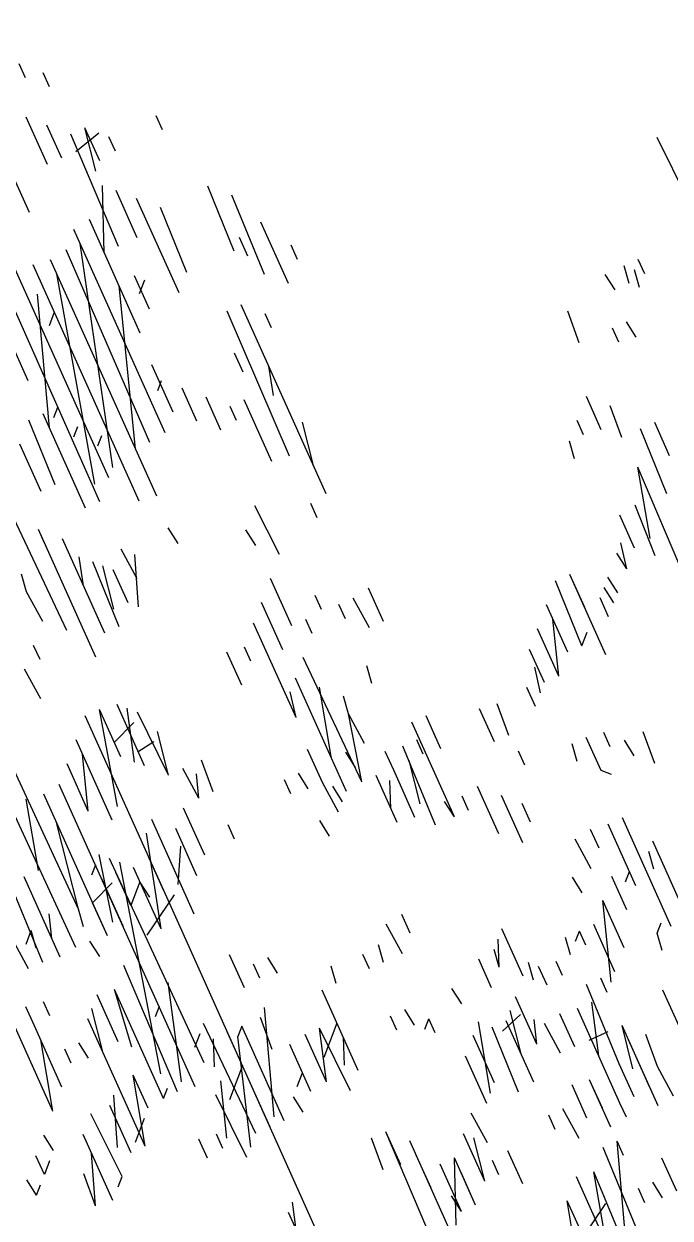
# Model space of a CAD drawing. Header units: metres. Extents: x 1851427 to 1852022, y 5183007 to 5183309.
# Drawn here: x 1851985.023 to 1851986.906, y 5183053.985 to 5183057.462 of the extents above; entities that cross this region are included whole.
import ezdxf

# ---------------------------------------------------------------- set-up
doc = ezdxf.new("R2010")
doc.units = ezdxf.units.M
doc.header["$LTSCALE"] = 2.5
doc.layers.add('FEUIL', color=7, linetype='CONTINUOUS')
doc.layers.add('TRONC', color=7, linetype='CONTINUOUS')
doc.layers.add('PRO_BAT', color=252, linetype='CONTINUOUS', lineweight=18)

# ---------------------------------------------------------------- blocks, each defined once
blk = doc.blocks.new('00_prunus')
at = {"layer": 'FEUIL', "color": 62, "linetype": 'Continuous'}
for p, q in [((0.4666, 6.6342), (0.5377, 6.7002)), ((1.3149, 6.2938), (1.64, 6.619)), ((1.0812, 5.989), (1.6908, 6.5986)), ((0.4869, 6.5174), (0.5021, 6.5326)), ((0.4869, 6.497), (0.5021, 6.5174)), ((0.5021, 6.497), (0.5174, 6.5174)), ((0.5174, 6.4818), (0.5377, 6.497)), ((1.1828, 6.4666), (1.1981, 6.4818)), ((1.3505, 6.4666), (1.3657, 6.4818)), ((1.386, 6.4666), (1.4013, 6.4818)), ((0.4666, 6.431), (0.4869, 6.4462)), ((0.4869, 6.4158), (0.5021, 6.431)), ((0.5377, 6.3954), (0.5682, 6.431)), ((1.0812, 5.9535), (1.5537, 6.431)), ((1.2336, 6.4158), (1.2489, 6.431)), ((1.2336, 6.0754), (1.5892, 6.431)), ((1.2489, 6.3802), (1.2844, 6.431)), ((1.2489, 6.3954), (1.2844, 6.431)), ((1.2641, 6.431), (1.2844, 6.3954)), ((0.9796, 6.3294), (1.0609, 6.4158)), ((1.0304, 6.3446), (1.0965, 6.4158)), ((1.1828, 6.2938), (1.2997, 6.4158)), ((1.2997, 6.3802), (1.3352, 6.4158)), ((1.3149, 6.365), (1.3657, 6.4158)), ((0.9441, 6.3294), (1.0101, 6.3954)), ((0.9441, 6.365), (0.9593, 6.3802)), ((1.0101, 6.3446), (1.0304, 6.365)), ((1.0812, 6.2938), (1.1473, 6.365)), ((1.0812, 6.2634), (1.1828, 6.365)), ((1.1625, 6.3142), (1.2133, 6.365)), ((1.1981, 6.2786), (1.2336, 6.365)), ((0.365, 6.2938), (0.4005, 6.3294)), ((0.4361, 6.2938), (0.4666, 6.3294)), ((0.4666, 6.2938), (0.5021, 6.3294)), ((0.3497, 6.243), (0.4158, 6.3142)), ((1.1117, 6.1922), (1.2336, 6.3142)), ((0.4869, 6.2786), (0.5021, 6.2938)), ((1.0304, 6.0754), (1.2489, 6.2938)), ((0.7917, 6.0754), (0.9949, 6.2786)), ((0.9441, 6.2634), (0.9593, 6.2786)), ((1.0812, 6.0043), (1.2336, 6.2786)), ((0.2837, 6.1414), (0.4005, 6.2634)), ((0.3497, 6.177), (0.4005, 6.2634)), ((0.8577, 6.1059), (1.0101, 6.2634)), ((1.0457, 6.0551), (1.2489, 6.2634)), ((1.1117, 6.2278), (1.1473, 6.2634)), ((1.132, 6.243), (1.132, 6.2634)), ((1.0101, 5.989), (1.2641, 6.243)), ((1.0609, 6.0398), (1.1625, 6.243)), ((1.0304, 5.9738), (1.2844, 6.2278)), ((1.0965, 5.9738), (1.2489, 6.2278)), ((0.3345, 6.1567), (0.3853, 6.2126)), ((0.9085, 6.177), (0.9288, 6.2126)), ((0.9593, 6.1922), (0.9796, 6.2126)), ((0.365, 6.1567), (0.4005, 6.1922)), ((1.1828, 6.0246), (1.2641, 6.1922)), ((1.2336, 6.177), (1.2336, 6.1567)), ((0.365, 6.1262), (0.3853, 6.1567)), ((0.8222, 6.1059), (0.8577, 6.1567)), ((0.878, 6.0906), (0.9441, 6.1567)), ((1.0304, 6.1059), (1.0812, 6.1567)), ((0.365, 6.1262), (0.3853, 6.1414)), ((0.9441, 6.1262), (0.9593, 6.1414)), ((0.9593, 6.1059), (0.9949, 6.1414)), ((0.9949, 6.1059), (1.0304, 6.1414)), ((1.0609, 6.1262), (1.0609, 6.1414)), ((0.365, 6.0906), (0.3853, 6.1059)), ((0.3497, 6.0043), (0.4361, 6.0906)), ((0.365, 6.0754), (0.3853, 6.0906)), ((0.4005, 6.0551), (0.4361, 6.0906)), ((0.365, 6.0551), (0.3853, 6.0754)), ((0.3853, 6.0043), (0.4513, 6.0754)), ((0.7917, 6.0398), (0.8069, 6.0551)), ((1.1828, 6.0551), (1.1828, 6.0398)), ((0.4005, 5.989), (0.4513, 6.0398)), ((1.0965, 5.9382), (1.1981, 6.0398)), ((1.1117, 6.0398), (1.1117, 6.0246)), ((1.1473, 6.0398), (1.1473, 6.0246)), ((0.3853, 6.0043), (0.3853, 6.0246)), ((0.4005, 5.9535), (0.4361, 6.0246)), ((0.8222, 5.9738), (0.878, 6.0246)), ((1.1473, 5.9535), (1.2133, 6.0246)), ((0.4005, 5.9535), (0.4513, 6.0043)), ((0.8577, 5.9738), (0.878, 5.989)), ((1.1625, 5.9382), (1.2133, 5.989)), ((0.4158, 5.9382), (0.4513, 5.9738)), ((0.6545, 5.9382), (0.6901, 5.9738)), ((0.4158, 5.923), (0.4361, 5.9535)), ((0.6698, 5.923), (0.7053, 5.9535)), ((0.9593, 5.9382), (0.9796, 5.9535)), ((0.7053, 5.923), (0.7206, 5.9382)), ((0.7409, 5.923), (0.7561, 5.9382)), ((0.7714, 5.8874), (0.8222, 5.9382)), ((0.2329, 5.8874), (0.2634, 5.923)), ((0.4158, 5.9027), (0.4361, 5.923)), ((0.2634, 5.8874), (0.2837, 5.9027)), ((0.2989, 5.8874), (0.3142, 5.9027)), ((0.7409, 5.8874), (0.7561, 5.9027)), ((0.7714, 5.8519), (0.8222, 5.9027)), ((0.9796, 5.8366), (1.0101, 5.9027)), ((0.9949, 5.8722), (1.0304, 5.9027)), ((1.0609, 5.7706), (1.1981, 5.9027)), ((0.2989, 5.8519), (0.3345, 5.8874)), ((1.0101, 5.7858), (1.1117, 5.8874)), ((1.0101, 5.7503), (1.1473, 5.8874)), ((1.132, 5.8722), (1.1473, 5.8874)), ((0.3345, 5.8519), (0.3497, 5.8722)), ((0.7206, 5.7706), (0.8222, 5.8722)), ((0.9949, 5.8366), (1.0304, 5.8722)), ((0.9949, 5.8011), (1.0609, 5.8722)), ((1.0101, 5.8214), (1.0457, 5.8722)), ((1.0609, 5.8366), (1.0812, 5.8722)), ((0.2837, 5.8519), (0.2989, 5.8519)), ((0.6037, 5.7198), (0.7409, 5.8519)), ((0.4005, 5.8214), (0.4158, 5.8366)), ((0.5174, 5.8011), (0.5529, 5.8366)), ((0.8069, 5.8214), (0.8222, 5.8366)), ((0.4666, 5.7198), (0.5682, 5.8214)), ((0.619, 5.6995), (0.7409, 5.8214)), ((0.6545, 5.735), (0.7053, 5.8214)), ((0.8069, 5.7858), (0.8425, 5.8214)), ((0.1313, 5.6842), (0.2481, 5.8011)), ((0.6037, 5.7198), (0.6545, 5.8011)), ((0.619, 5.7706), (0.6545, 5.8011)), ((0.7206, 5.7706), (0.7409, 5.8011)), ((1.0965, 5.7706), (1.132, 5.8011)), ((0.111, 5.6995), (0.1973, 5.7858)), ((0.1973, 5.7198), (0.2634, 5.7858)), ((0.4869, 5.6995), (0.5682, 5.7858)), ((0.1821, 5.7503), (0.1973, 5.7706)), ((0.2634, 5.7503), (0.2837, 5.7706)), ((0.365, 5.7503), (0.3853, 5.7706)), ((0.365, 5.7198), (0.4158, 5.7706)), ((0.4005, 5.7198), (0.4513, 5.7706)), ((0.5174, 5.7198), (0.5529, 5.7706)), ((0.2634, 5.7198), (0.2989, 5.7503)), ((0.4513, 5.735), (0.4666, 5.7503)), ((0.5174, 5.6995), (0.5682, 5.7503)), ((0.2126, 5.7198), (0.2126, 5.735)), ((0.4666, 5.7198), (0.4869, 5.735)), ((0.5377, 5.6842), (0.5885, 5.735)), ((0.5529, 5.6995), (0.5682, 5.735)), ((1.0812, 5.7198), (1.0965, 5.735)), ((0.1973, 5.6842), (0.2329, 5.7198)), ((0.2634, 5.6842), (0.2837, 5.6995)), ((0.619, 5.6842), (0.6393, 5.6995)), ((0.619, 5.669), (0.6545, 5.6995)), ((0.8577, 5.6334), (0.9288, 5.6995)), ((0.8933, 5.6334), (0.9593, 5.6995)), ((0.9085, 5.6334), (0.9441, 5.6995)), ((1.0609, 5.669), (1.0965, 5.6995)), ((0.1465, 5.669), (0.1465, 5.6842)), ((0.1821, 5.5826), (0.2329, 5.6842)), ((0.1821, 5.6334), (0.2329, 5.6842)), ((0.8577, 5.6334), (0.8933, 5.6842)), ((0.9085, 5.5674), (0.9796, 5.6842)), ((0.9288, 5.6842), (0.9441, 5.6487)), ((0.9288, 5.6334), (0.9796, 5.6842)), ((0.1313, 5.6487), (0.1465, 5.669)), ((0.7714, 5.4455), (0.9949, 5.669)), ((0.7917, 5.6334), (0.8222, 5.669)), ((0.8933, 5.669), (0.9085, 5.6487)), ((0.1821, 5.5979), (0.2329, 5.6487)), ((0.619, 5.6334), (0.6393, 5.6487)), ((0.8069, 5.6182), (0.8222, 5.6487)), ((0.8069, 5.6182), (0.8425, 5.6487)), ((0.2329, 5.6182), (0.2481, 5.6334)), ((0.2481, 5.6182), (0.2481, 5.6334)), ((0.9085, 5.5471), (0.9949, 5.6334)), ((0.9085, 5.415), (1.132, 5.6334)), ((0.2481, 5.5979), (0.2634, 5.6182)), ((0.9441, 5.5471), (0.9796, 5.6182)), ((0.0957, 5.5826), (0.111, 5.5979)), ((0.2989, 5.5471), (0.3497, 5.5979)), ((0.8069, 5.5826), (0.8222, 5.5979)), ((0.8933, 5.3642), (1.132, 5.5979)), ((0.9441, 5.5471), (0.9949, 5.5979)), ((0.1821, 5.5674), (0.1973, 5.5826)), ((0.2481, 5.5674), (0.2634, 5.5826)), ((0.2481, 5.5674), (0.2634, 5.5826)), ((0.3345, 5.5471), (0.3497, 5.5826)), ((0.8425, 5.1407), (1.2844, 5.5826)), ((0.1313, 5.481), (0.2126, 5.5674)), ((0.2634, 5.5471), (0.2837, 5.5674)), ((0.2837, 5.5471), (0.2989, 5.5674)), ((0.3345, 5.5471), (0.3497, 5.5674)), ((0.4666, 5.5471), (0.4869, 5.5674)), ((0.6698, 5.2423), (0.9949, 5.5674)), ((0.7561, 5.4658), (0.8577, 5.5674)), ((0.7714, 5.5166), (0.8222, 5.5674)), ((0.1618, 5.481), (0.1973, 5.5471)), ((0.3345, 5.5166), (0.365, 5.5471)), ((0.4666, 5.5166), (0.5021, 5.5471)), ((0.7917, 5.4963), (0.8069, 5.5471)), ((0.7917, 5.4302), (0.8577, 5.5471)), ((0.8577, 5.3947), (1.0101, 5.5471)), ((0.0805, 5.4658), (0.1465, 5.5318)), ((0.111, 5.481), (0.1465, 5.5318)), ((0.111, 5.4302), (0.2126, 5.5318)), ((0.9796, 5.4455), (1.0304, 5.5318)), ((0.1618, 5.5166), (0.1821, 5.4963)), ((0.1973, 5.481), (0.2329, 5.5166)), ((0.1973, 5.481), (0.2329, 5.5166)), ((0.2481, 5.4658), (0.2989, 5.5166)), ((0.4869, 5.4963), (0.5021, 5.5166)), ((0.9085, 5.415), (0.9796, 5.5166)), ((0.0449, 5.4658), (0.0805, 5.4963)), ((0.2126, 5.4658), (0.2481, 5.4963)), ((0.2329, 5.415), (0.2989, 5.481)), ((0.2481, 5.4658), (0.2634, 5.4963)), ((0.2634, 5.4455), (0.2989, 5.4963)), ((0.2837, 5.4963), (0.2989, 5.4658)), ((0.365, 5.481), (0.3853, 5.4963)), ((0.5021, 5.481), (0.5174, 5.4963)), ((0.6698, 5.2778), (0.8933, 5.4963)), ((0.7206, 5.2423), (0.878, 5.4963)), ((0.7917, 5.4302), (0.8577, 5.4963)), ((0.7917, 5.481), (0.8069, 5.415)), ((0.8425, 5.481), (0.8425, 5.4455)), ((0.8577, 5.415), (0.9085, 5.4963)), ((0.9085, 5.481), (0.9085, 5.4658)), ((0.2481, 5.3947), (0.3142, 5.4658)), ((0.2837, 5.3794), (0.3345, 5.4658)), ((0.5377, 5.4455), (0.5529, 5.4658)), ((0.878, 5.4658), (0.8933, 5.4302)), ((0.1313, 5.415), (0.1618, 5.4455)), ((0.1465, 5.3947), (0.1821, 5.4302)), ((0.2837, 5.3947), (0.3345, 5.4455)), ((0.3853, 5.4302), (0.4005, 5.4455)), ((0.4005, 5.4302), (0.4005, 5.4455)), ((0.4158, 5.4302), (0.4361, 5.4455)), ((0.4361, 5.415), (0.4513, 5.4302)), ((0.4666, 5.3439), (0.5529, 5.4302)), ((0.619, 5.4302), (0.6393, 5.4455)), ((0.6393, 5.415), (0.6545, 5.4302)), ((0.6545, 5.3947), (0.6901, 5.4302)), ((0.9085, 5.3439), (0.9949, 5.4302)), ((0.2837, 5.3642), (0.3345, 5.415)), ((0.9288, 5.3286), (1.0101, 5.415)), ((0.5174, 5.3947), (0.5174, 5.3439)), ((0.9288, 5.3642), (0.9441, 5.3947)), ((-0.0059, 5.3439), (0.0297, 5.3794)), ((0.0297, 5.2423), (0.0957, 5.3794)), ((0.0297, 5.2778), (0.111, 5.3642)), ((0.0805, 5.3642), (0.0957, 5.3794)), ((0.4666, 5.3134), (0.5377, 5.3794)), ((0.4869, 5.3439), (0.5021, 5.3794)), ((0.5021, 5.3134), (0.5377, 5.3794)), ((0.5021, 5.3134), (0.5529, 5.3642)), ((0.5529, 5.2423), (0.619, 5.3794)), ((0.5885, 5.3286), (0.619, 5.3642)), ((0.6901, 5.2423), (0.7561, 5.3642)), ((0.6901, 5.227), (0.8222, 5.3642)), ((0.8577, 5.3642), (0.878, 5.3794)), ((0.9593, 5.3439), (0.9593, 5.3642)), ((0.0094, 5.3286), (0.0297, 5.3439)), ((0.2634, 5.3134), (0.2989, 5.3439)), ((0.5174, 5.2931), (0.5682, 5.3439)), ((0.5377, 5.2423), (0.6393, 5.3439)), ((0.6393, 5.3439), (0.6393, 5.3286)), ((0.0297, 5.3134), (0.0449, 5.3286)), ((0.0297, 5.2423), (0.111, 5.3286)), ((0.0602, 5.2423), (0.111, 5.3286)), ((0.5529, 5.227), (0.6545, 5.3286)), ((0.5682, 5.1915), (0.6393, 5.3286)), ((0.5682, 5.2118), (0.6901, 5.3286)), ((0.7053, 5.2118), (0.8222, 5.3286)), ((0.7561, 5.3286), (0.7561, 5.3134)), ((0.7714, 5.2626), (0.8222, 5.3286)), ((0.0297, 5.2118), (0.1313, 5.3134)), ((0.2481, 5.2626), (0.2837, 5.3134)), ((0.2481, 5.2626), (0.2989, 5.3134)), ((0.5377, 5.2931), (0.5377, 5.3134)), ((0.6545, 5.2778), (0.6698, 5.3134)), ((0.6901, 5.3134), (0.6901, 5.2931)), ((0.7917, 5.2626), (0.8425, 5.3134)), ((0.0805, 5.2931), (0.0957, 5.227)), ((0.619, 5.2931), (0.619, 5.2423)), ((0.8069, 5.2423), (0.8425, 5.2931)), ((0.0449, 5.1915), (0.1313, 5.2778)), ((0.0602, 5.1559), (0.1313, 5.2778)), ((0.2481, 5.227), (0.2989, 5.2778)), ((0.2634, 5.1915), (0.2989, 5.2778)), ((0.2634, 5.1762), (0.365, 5.2778)), ((0.2837, 5.1559), (0.4005, 5.2778)), ((0.365, 5.2423), (0.4005, 5.2778)), ((0.5174, 5.2626), (0.5377, 5.2778)), ((0.7053, 5.1407), (0.8425, 5.2778)), ((0.2634, 5.2118), (0.3142, 5.2626)), ((0.3142, 5.227), (0.3497, 5.2626)), ((0.3853, 5.227), (0.4158, 5.2626)), ((0.6037, 5.1915), (0.6393, 5.2626)), ((0.5682, 5.1762), (0.6393, 5.2423)), ((0.8222, 5.227), (0.8425, 5.2423)), ((0.8425, 5.1762), (0.9085, 5.2423)), ((0.7053, 5.2118), (0.7053, 5.227)), ((0.7053, 5.1407), (0.7561, 5.227)), ((0.7206, 5.1915), (0.7561, 5.227)), ((0.8425, 5.1407), (0.8933, 5.227)), ((0.8425, 5.2118), (0.8577, 5.227)), ((0.6037, 5.1762), (0.619, 5.1915)), ((0.7409, 5.1254), (0.7714, 5.1915)), ((0.619, 5.1559), (0.6393, 5.1762)), ((0.7206, 5.1762), (0.7206, 5.1407)), ((0.7206, 5.1254), (0.7714, 5.1762)), ((0.7206, 5.0899), (0.7917, 5.1559)), ((0.4513, 5.0746), (0.4869, 5.1407)), ((0.4513, 5.0899), (0.4869, 5.1254)), ((0.7206, 5.0543), (0.7917, 5.1254)), ((0.7409, 5.0391), (0.7714, 5.1051)), ((0.8222, 5.0899), (0.8425, 5.1051)), ((0.7206, 5.0746), (0.7206, 5.0899)), ((0.7409, 5.0391), (0.7714, 5.0746)), ((0.8222, 5.0746), (0.8222, 5.0543)), ((0.8222, 5.0543), (0.8425, 5.0746)), ((0.8222, 5.0238), (0.8222, 5.0391)), ((0.8222, 5.0238), (0.8425, 5.0391))]:
    blk.add_line(p, q, dxfattribs=at)
at = {"layer": 'TRONC', "color": 39, "linetype": 'Continuous'}
for p, q in [((0.4869, 6.243), (0.5021, 6.2634)), ((0.4361, 5.8519), (0.4666, 5.8874)), ((0.4513, 5.8366), (0.4869, 5.8722)), ((0.6393, 5.8519), (0.6545, 5.8722)), ((0.5174, 5.8011), (0.5377, 5.8214)), ((0.6545, 5.8011), (0.6698, 5.8214)), ((1.132, 5.8011), (1.1473, 5.8214)), ((0.5377, 5.7858), (0.5529, 5.8011)), ((0.5682, 5.7503), (0.5885, 5.7706)), ((0.619, 5.735), (0.6393, 5.7503)), ((0.6545, 5.6995), (0.6901, 5.735)), ((0.6698, 5.6842), (0.6901, 5.6995)), ((0.6901, 5.669), (0.7053, 5.6842)), ((0.7409, 5.5826), (0.7561, 5.5979)), ((0.0602, 5.5471), (0.0957, 5.5826)), ((0.7714, 5.5471), (0.8069, 5.5826)), ((0.0805, 5.4963), (0.111, 5.5318)), ((0.0602, 5.4455), (0.1313, 5.5166)), ((0.8069, 5.481), (0.8425, 5.5166)), ((0.0957, 5.4455), (0.1313, 5.481)), ((0.8222, 5.4658), (0.8425, 5.481)), ((0.8425, 5.4455), (0.878, 5.481)), ((0.8425, 5.415), (0.8933, 5.4658)), ((0.0957, 5.415), (0.111, 5.4302)), ((0.111, 5.3947), (0.1618, 5.4455)), ((0.1465, 4.8206), (0.7714, 5.4455)), ((0.1465, 5.3947), (0.1821, 5.4302)), ((0.8577, 5.3947), (0.8933, 5.4302)), ((0.8933, 5.3947), (0.9085, 5.415)), ((0.1465, 5.3642), (0.1821, 5.3947)), ((0.1821, 5.3642), (0.1973, 5.3794)), ((0.9441, 5.3439), (0.9593, 5.3642)), ((0.9441, 5.3134), (0.9796, 5.3439)), ((0.1973, 5.2778), (0.2329, 5.3134)), ((0.2329, 5.2778), (0.2481, 5.2931)), ((0.8933, 5.2626), (0.9085, 5.2778)), ((0.2481, 5.227), (0.2837, 5.2626)), ((0.9085, 5.2423), (0.9288, 5.2626)), ((0.2634, 5.2118), (0.2837, 5.227))]:
    blk.add_line(p, q, dxfattribs=at)

msp = doc.modelspace()

# ---------------------------------------------------------------- block references
at = {"layer": 'PRO_BAT', "xscale": -2.100000000007398, "yscale": 2.099999999994905, "zscale": 2.1, "rotation": 339.22055588187}
msp.add_blockref('00_prunus', (1851982.9321, 5183043.5756), dxfattribs=at)

doc.saveas('drawing.dxf')
